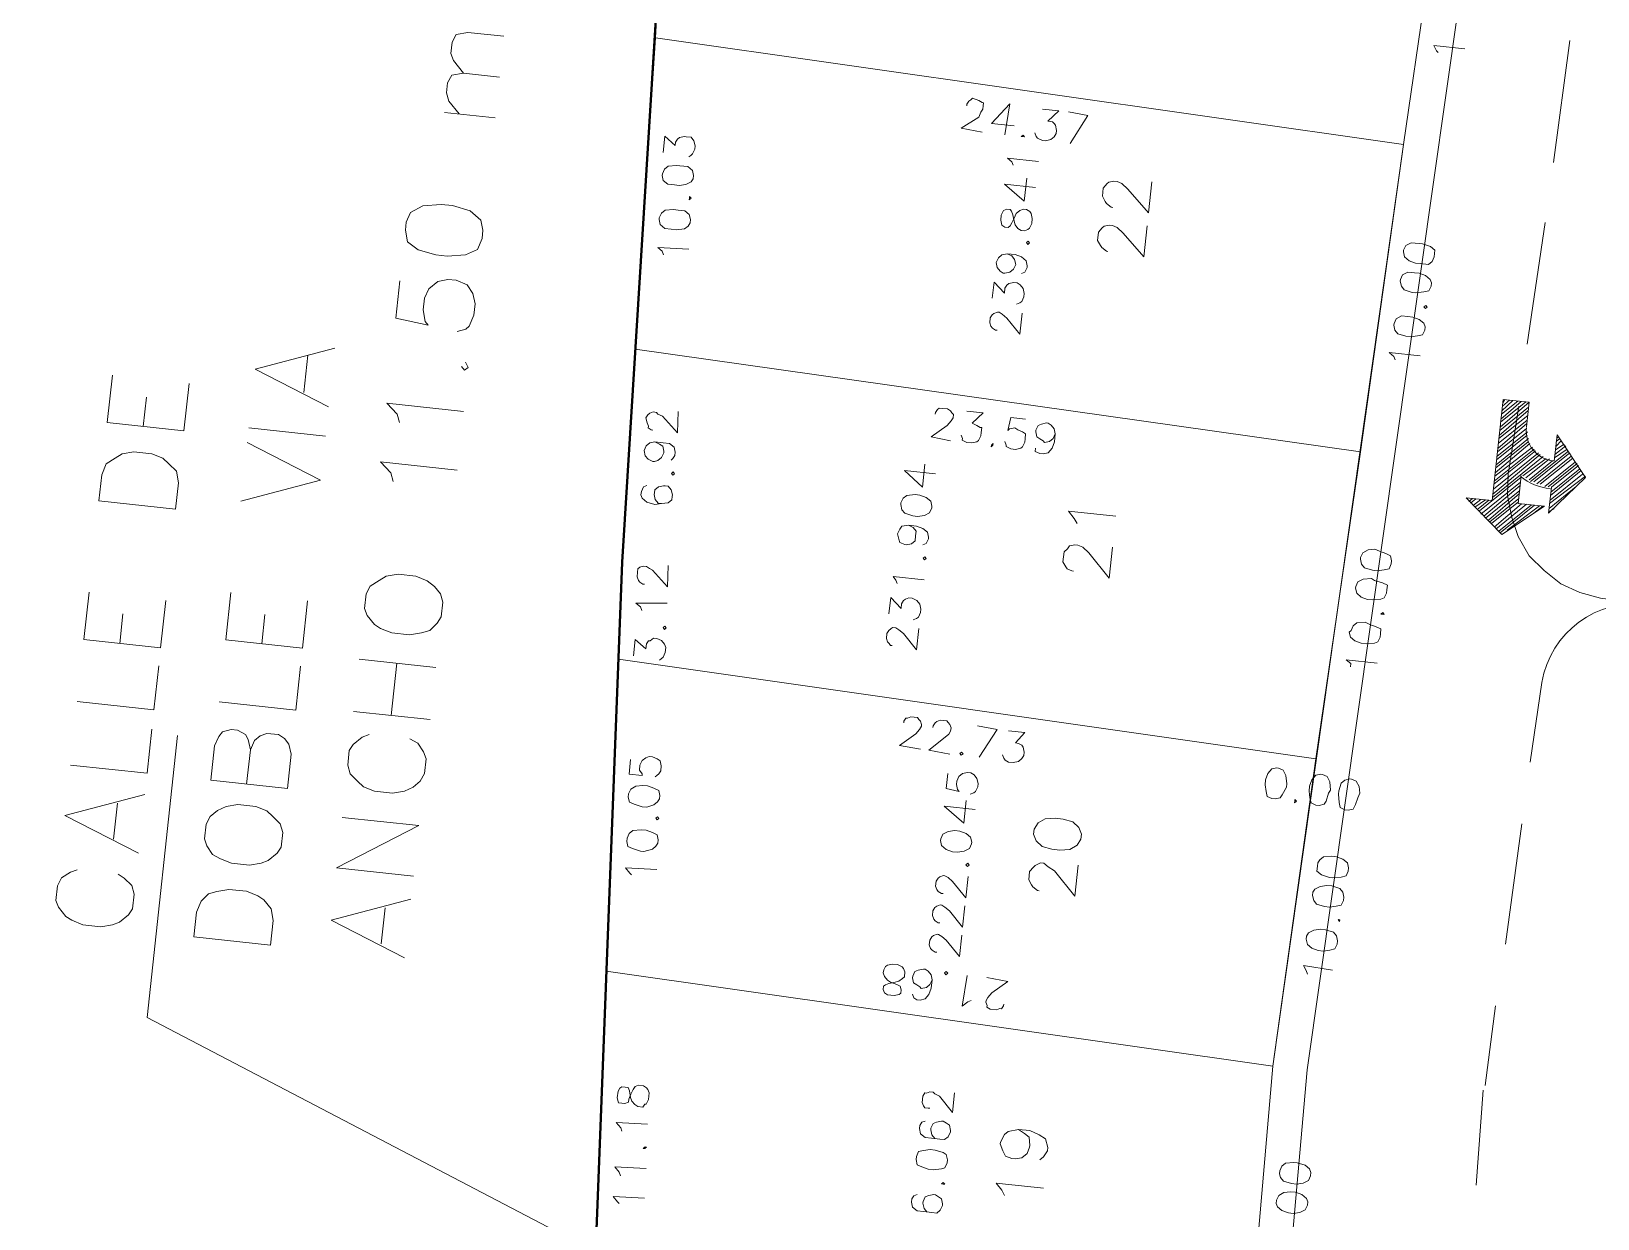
# Model space of a CAD drawing. Header units: metres. Extents: x -977055 to 805873, y -1033982 to 242021.
# Drawn here: x 2352.4 to 2403.1, y 657.6 to 696.1 of the extents above; entities that cross this region are included whole.
import ezdxf

# ---------------------------------------------------------------- set-up
doc = ezdxf.new("R2010")
doc.units = ezdxf.units.M
for name, color, linetype in [('PDF_acera', 7, 'Continuous'), ('PDF_areas por lote', 7, 'Continuous'), ('PDF_COTAS', 7, 'Continuous'), ('PDF_linea de centro', 7, 'Continuous'), ('PDF_LOTES', 7, 'Continuous'), ('PDF_No. lotes', 7, 'Continuous'), ('PDF_Poligono Ceres', 7, 'Continuous'), ('PDF_texto', 7, 'Continuous'), ('PDF_VIAS', 7, 'Continuous')]:
    doc.layers.add(name, color=color, linetype=linetype)

# ---------------------------------------------------------------- blocks, each defined once
blk = doc.blocks.new('CALLE')
at = {"layer": 'PDF_acera', "lineweight": 9}
blk.add_lwpolyline([(-252.9576, -89.201952), (-307.105344, -49.702464), (-306.046944, -17.865792), (-307.317024, -16.51104), (-314.76816, -16.257024), (-401.895648, -17.950464), (-475.348608, -28.280448), (-505.661184, -25.18992), (-527.252544, -16.595712), (-544.694976, -0.169344), (-560.697984, 15.706656), (-555.067296, 23.07312), (-538.30224, 6.435072), (-522.299232, -8.67888), (-503.417376, -16.172352), (-483.942816, -18.162144), (-475.517952, -19.008864), (-402.61536, -8.763552), (-314.725824, -7.070112), (-69.8544, -15.410304), (-68.457312, -14.097888), (-67.94928, 1.100736)], dxfattribs=at)
at = {"layer": 'PDF_areas por lote', "lineweight": 9}
for points in [[(-304.988544, 4.741632), (-304.988544, 4.783968), (-304.946208, 4.826304), (-304.903872, 4.86864), (-304.8192, 4.910976), (-304.692192, 4.910976), (-304.60752, 4.86864), (-304.565184, 4.826304), (-304.522848, 4.783968), (-304.522848, 4.699296), (-304.565184, 4.614624), (-304.649856, 4.487616), (-305.03088, 4.106592), (-304.480512, 4.106592)], [(-304.18416, 4.910976), (-303.7608, 4.910976), (-304.014816, 4.614624), (-303.887808, 4.614624), (-303.803136, 4.572288), (-303.7608, 4.529952), (-303.718464, 4.44528), (-303.718464, 4.360608), (-303.7608, 4.2336), (-303.845472, 4.148928), (-303.97248, 4.106592), (-304.057152, 4.106592), (-304.18416, 4.148928), (-304.226496, 4.191264), (-304.268832, 4.275936)], [(-303.379776, 4.783968), (-303.295104, 4.826304), (-303.210432, 4.910976), (-303.210432, 4.106592)], [(-301.85568, 4.65696), (-301.898016, 4.529952), (-301.982688, 4.44528), (-302.109696, 4.44528), (-302.236704, 4.44528), (-302.321376, 4.529952), (-302.363712, 4.65696), (-302.363712, 4.699296), (-302.321376, 4.826304), (-302.236704, 4.86864), (-302.109696, 4.910976), (-301.982688, 4.86864), (-301.898016, 4.826304), (-301.85568, 4.65696), (-301.85568, 4.44528), (-301.898016, 4.275936), (-301.982688, 4.148928), (-302.109696, 4.106592), (-302.152032, 4.106592), (-302.27904, 4.148928), (-302.321376, 4.2336)], [(-300.458592, 4.106592), (-300.458592, 4.910976), (-300.839616, 4.402944), (-300.246912, 4.402944)], [(-312.736032, 2.75184), (-312.736032, 2.794176), (-312.693696, 2.878848), (-312.65136, 2.921184), (-312.566688, 2.96352), (-312.43968, 2.96352), (-312.355008, 2.921184), (-312.312672, 2.878848), (-312.270336, 2.794176), (-312.270336, 2.75184), (-312.312672, 2.667168), (-312.397344, 2.54016), (-312.778368, 2.159136), (-312.228, 2.159136)], [(-311.973984, 2.75184), (-311.973984, 2.794176), (-311.931648, 2.878848), (-311.889312, 2.921184), (-311.80464, 2.96352), (-311.677632, 2.96352), (-311.59296, 2.921184), (-311.550624, 2.878848), (-311.508288, 2.794176), (-311.508288, 2.75184), (-311.550624, 2.667168), (-311.635296, 2.54016), (-312.01632, 2.159136), (-311.465952, 2.159136)], [(-311.211936, 2.75184), (-311.211936, 2.794176), (-311.1696, 2.878848), (-311.127264, 2.921184), (-311.042592, 2.96352), (-310.915584, 2.96352), (-310.830912, 2.921184), (-310.788576, 2.878848), (-310.74624, 2.794176), (-310.74624, 2.75184), (-310.788576, 2.667168), (-310.873248, 2.54016), (-311.254272, 2.159136), (-310.703904, 2.159136)], [(-308.968128, 2.159136), (-308.968128, 2.96352), (-309.349152, 2.413152), (-308.756448, 2.413152)], [(-308.121408, 2.96352), (-308.502432, 2.96352), (-308.544768, 2.624832), (-308.502432, 2.667168), (-308.375424, 2.709504), (-308.290752, 2.709504), (-308.163744, 2.667168), (-308.079072, 2.582496), (-308.036736, 2.455488), (-308.036736, 2.370816), (-308.079072, 2.286144), (-308.163744, 2.201472), (-308.290752, 2.159136), (-308.375424, 2.159136), (-308.502432, 2.201472), (-308.544768, 2.243808), (-308.587104, 2.32848)], [(-296.606016, 2.921184), (-296.606016, 2.96352), (-296.56368, 3.048192), (-296.521344, 3.090528), (-296.436672, 3.132864), (-296.309664, 3.132864), (-296.224992, 3.090528), (-296.182656, 3.048192), (-296.14032, 2.96352), (-296.14032, 2.921184), (-296.182656, 2.836512), (-296.267328, 2.709504), (-296.648352, 2.32848), (-296.097984, 2.32848)], [(-295.801632, 3.132864), (-295.378272, 3.132864), (-295.632288, 2.836512), (-295.50528, 2.836512), (-295.420608, 2.794176), (-295.378272, 2.75184), (-295.335936, 2.624832), (-295.335936, 2.54016), (-295.378272, 2.455488), (-295.462944, 2.370816), (-295.589952, 2.32848), (-295.674624, 2.32848), (-295.801632, 2.370816), (-295.843968, 2.413152), (-295.886304, 2.497824)], [(-294.616224, 2.878848), (-294.65856, 2.75184), (-294.743232, 2.667168), (-294.87024, 2.624832), (-294.997248, 2.667168), (-295.08192, 2.75184), (-295.124256, 2.878848), (-295.124256, 2.921184), (-295.08192, 3.005856), (-294.997248, 3.090528), (-294.87024, 3.132864), (-294.743232, 3.090528), (-294.65856, 3.005856), (-294.616224, 2.878848), (-294.616224, 2.667168), (-294.65856, 2.497824), (-294.743232, 2.370816), (-294.87024, 2.32848), (-294.912576, 2.32848), (-295.039584, 2.370816), (-295.08192, 2.455488)], [(-292.838112, 2.32848), (-292.838112, 3.132864), (-293.219136, 2.582496), (-292.626432, 2.582496)], [(-292.33008, 2.96352), (-292.245408, 3.005856), (-292.160736, 3.132864), (-292.160736, 2.32848)], [(-319.00176, 2.582496), (-319.044096, 2.667168), (-319.128768, 2.709504), (-319.21344, 2.709504), (-319.340448, 2.667168), (-319.42512, 2.54016), (-319.42512, 2.370816), (-319.42512, 2.159136), (-319.42512, 2.032128), (-319.340448, 1.947456), (-319.21344, 1.90512), (-319.171104, 1.90512), (-319.044096, 1.947456), (-319.00176, 2.032128), (-318.959424, 2.1168), (-318.959424, 2.159136), (-319.00176, 2.286144), (-319.044096, 2.370816), (-319.171104, 2.413152), (-319.21344, 2.413152), (-319.340448, 2.370816), (-319.42512, 2.286144), (-319.42512, 2.159136)], [(-317.09664, 2.582496), (-317.138976, 2.667168), (-317.223648, 2.709504), (-317.30832, 2.709504), (-317.435328, 2.667168), (-317.52, 2.54016), (-317.52, 2.370816), (-317.52, 2.159136), (-317.52, 2.032128), (-317.435328, 1.947456), (-317.30832, 1.90512), (-317.265984, 1.90512), (-317.138976, 1.947456), (-317.09664, 2.032128), (-317.054304, 2.1168), (-317.054304, 2.159136), (-317.09664, 2.286144), (-317.138976, 2.370816), (-317.265984, 2.413152), (-317.30832, 2.413152), (-317.435328, 2.370816), (-317.52, 2.286144), (-317.52, 2.159136)], [(-316.757952, 2.497824), (-316.757952, 2.54016), (-316.757952, 2.624832), (-316.715616, 2.667168), (-316.630944, 2.709504), (-316.4616, 2.709504), (-316.376928, 2.667168), (-316.376928, 2.624832), (-316.334592, 2.54016), (-316.334592, 2.455488), (-316.376928, 2.413152), (-316.419264, 2.286144), (-316.800288, 1.90512), (-316.292256, 1.90512)]]:
    blk.add_lwpolyline(points, dxfattribs=at)
for points in [[(-301.347648, 4.910976), (-301.474656, 4.86864), (-301.559328, 4.783968), (-301.601664, 4.572288), (-301.601664, 4.44528), (-301.559328, 4.275936), (-301.474656, 4.148928), (-301.347648, 4.106592), (-301.305312, 4.106592), (-301.178304, 4.148928), (-301.093632, 4.275936), (-301.051296, 4.44528), (-301.051296, 4.572288), (-301.093632, 4.783968), (-301.178304, 4.86864), (-301.305312, 4.910976)], [(-302.660064, 4.191264), (-302.7024, 4.148928), (-302.660064, 4.106592), (-302.617728, 4.148928)], [(-309.857184, 2.96352), (-309.984192, 2.921184), (-310.068864, 2.794176), (-310.1112, 2.624832), (-310.1112, 2.497824), (-310.068864, 2.32848), (-309.984192, 2.201472), (-309.857184, 2.159136), (-309.814848, 2.159136), (-309.68784, 2.201472), (-309.603168, 2.32848), (-309.560832, 2.497824), (-309.560832, 2.624832), (-309.603168, 2.794176), (-309.68784, 2.921184), (-309.814848, 2.96352)], [(-293.769504, 3.132864), (-293.896512, 3.090528), (-293.938848, 3.005856), (-293.938848, 2.921184), (-293.896512, 2.878848), (-293.81184, 2.836512), (-293.684832, 2.794176), (-293.557824, 2.75184), (-293.473152, 2.667168), (-293.430816, 2.582496), (-293.430816, 2.497824), (-293.473152, 2.413152), (-293.515488, 2.370816), (-293.642496, 2.32848), (-293.769504, 2.32848), (-293.896512, 2.370816), (-293.938848, 2.413152), (-293.981184, 2.497824), (-293.981184, 2.582496), (-293.938848, 2.667168), (-293.854176, 2.75184), (-293.727168, 2.794176), (-293.60016, 2.836512), (-293.515488, 2.878848), (-293.473152, 2.921184), (-293.473152, 3.005856), (-293.515488, 3.090528), (-293.642496, 3.132864)], [(-318.112704, 2.709504), (-318.239712, 2.667168), (-318.282048, 2.54016), (-318.324384, 2.370816), (-318.324384, 2.243808), (-318.282048, 2.032128), (-318.239712, 1.947456), (-318.112704, 1.90512), (-318.028032, 1.90512), (-317.901024, 1.947456), (-317.858688, 2.032128), (-317.816352, 2.243808), (-317.816352, 2.370816), (-317.858688, 2.54016), (-317.901024, 2.667168), (-318.028032, 2.709504)], [(-310.407552, 2.243808), (-310.449888, 2.201472), (-310.407552, 2.159136), (-310.365216, 2.201472)], [(-294.277536, 2.413152), (-294.319872, 2.370816), (-294.277536, 2.32848), (-294.2352, 2.370816)], [(-318.663072, 1.989792), (-318.663072, 1.947456), (-318.663072, 1.90512), (-318.620736, 1.947456)]]:
    blk.add_lwpolyline(points, close=True, dxfattribs=at)
at = {"layer": 'PDF_COTAS', "lineweight": 9}
for points in [[(-295.589952, 11.684736), (-295.50528, 11.727072), (-295.420608, 11.85408), (-295.378272, 11.049696)], [(-292.96512, 11.981088), (-292.54176, 11.981088), (-292.75344, 11.684736), (-292.668768, 11.684736), (-292.584096, 11.6424), (-292.54176, 11.600064), (-292.499424, 11.473056), (-292.499424, 11.43072), (-292.499424, 11.303712), (-292.584096, 11.21904), (-292.711104, 11.176704), (-292.795776, 11.176704), (-292.922784, 11.21904), (-292.96512, 11.261376), (-293.007456, 11.303712)], [(-305.962272, 11.346048), (-305.538912, 11.346048), (-305.750592, 11.049696), (-305.623584, 11.049696), (-305.538912, 11.00736), (-305.538912, 10.965024), (-305.45424, 10.880352), (-305.45424, 10.79568), (-305.496576, 10.668672), (-305.581248, 10.584), (-305.66592, 10.541664), (-305.792928, 10.541664), (-305.919936, 10.584), (-305.962272, 10.626336), (-306.004608, 10.668672)], [(-304.776864, 11.261376), (-304.692192, 11.303712), (-304.60752, 11.43072), (-304.522848, 10.626336)], [(-304.099488, 11.261376), (-304.099488, 11.303712), (-304.057152, 11.388384), (-304.014816, 11.43072), (-303.930144, 11.473056), (-303.803136, 11.473056), (-303.718464, 11.473056), (-303.676128, 11.43072), (-303.633792, 11.346048), (-303.633792, 11.261376), (-303.676128, 11.176704), (-303.718464, 11.092032), (-304.099488, 10.668672), (-303.54912, 10.711008)], [(-301.559328, 11.473056), (-301.601664, 11.557728), (-301.728672, 11.600064), (-301.813344, 11.600064), (-301.898016, 11.557728), (-301.982688, 11.43072), (-302.025024, 11.21904), (-301.982688, 11.049696), (-301.940352, 10.880352), (-301.85568, 10.79568), (-301.771008, 10.79568), (-301.728672, 10.79568), (-301.601664, 10.838016), (-301.516992, 10.922688), (-301.516992, 11.00736), (-301.516992, 11.049696), (-301.559328, 11.176704), (-301.644, 11.261376), (-301.728672, 11.261376), (-301.771008, 11.261376), (-301.898016, 11.21904), (-301.982688, 11.134368), (-301.982688, 11.049696)], [(-300.416256, 11.388384), (-300.458592, 11.261376), (-300.500928, 11.176704), (-300.627936, 11.134368), (-300.670272, 11.134368), (-300.79728, 11.176704), (-300.881952, 11.261376), (-300.924288, 11.346048), (-300.924288, 11.388384), (-300.881952, 11.515392), (-300.79728, 11.600064), (-300.670272, 11.6424), (-300.543264, 11.600064), (-300.458592, 11.515392), (-300.416256, 11.388384), (-300.416256, 11.176704), (-300.416256, 11.00736), (-300.500928, 10.880352), (-300.627936, 10.838016), (-300.712608, 10.838016), (-300.79728, 10.880352), (-300.839616, 10.922688)], [(-300.119904, 11.473056), (-300.119904, 11.515392), (-300.077568, 11.600064), (-300.035232, 11.600064), (-299.95056, 11.6424), (-299.823552, 11.684736), (-299.73888, 11.6424), (-299.696544, 11.600064), (-299.654208, 11.515392), (-299.654208, 11.43072), (-299.696544, 11.388384), (-299.73888, 11.261376), (-300.119904, 10.838016), (-299.569536, 10.880352)], [(-311.59296, 10.79568), (-311.550624, 10.838016), (-311.423616, 10.965024), (-311.38128, 10.16064)], [(-308.62944, 11.134368), (-309.010464, 11.134368), (-309.010464, 10.79568), (-308.968128, 10.79568), (-308.883456, 10.880352), (-308.756448, 10.880352), (-308.62944, 10.838016), (-308.544768, 10.753344), (-308.502432, 10.668672), (-308.502432, 10.584), (-308.544768, 10.456992), (-308.587104, 10.37232), (-308.714112, 10.329984), (-308.84112, 10.329984), (-308.925792, 10.37232), (-308.968128, 10.414656), (-309.010464, 10.456992)], [(-320.06016, 10.202976), (-320.017824, 10.245312), (-319.890816, 10.37232), (-319.84848, 9.567936)], [(-319.340448, 10.245312), (-319.255776, 10.287648), (-319.128768, 10.414656), (-319.086432, 9.610272)], [(-318.197376, 10.329984), (-318.112704, 10.37232), (-317.985696, 10.499328), (-317.94336, 9.694944)], [(-312.270336, -6.816096), (-312.185664, -6.77376), (-312.058656, -6.689088), (-312.100992, -7.451136)], [(-304.268832, -7.070112), (-304.18416, -7.070112), (-304.099488, -6.943104), (-304.099488, -7.747488)], [(-296.267328, -7.366464), (-296.182656, -7.324128), (-296.097984, -7.19712), (-296.097984, -8.001504)], [(-288.265824, -7.62048), (-288.223488, -7.578144), (-288.09648, -7.493472), (-288.09648, -8.297856)]]:
    blk.add_lwpolyline(points, dxfattribs=at)
for points in [[(-294.700896, 11.896416), (-294.827904, 11.85408), (-294.912576, 11.727072), (-294.912576, 11.557728), (-294.912576, 11.43072), (-294.87024, 11.21904), (-294.785568, 11.134368), (-294.700896, 11.092032), (-294.616224, 11.092032), (-294.489216, 11.134368), (-294.404544, 11.261376), (-294.404544, 11.43072), (-294.404544, 11.557728), (-294.44688, 11.769408), (-294.531552, 11.85408), (-294.65856, 11.896416)], [(-293.557824, 11.938752), (-293.684832, 11.896416), (-293.769504, 11.769408), (-293.769504, 11.600064), (-293.769504, 11.473056), (-293.727168, 11.303712), (-293.642496, 11.176704), (-293.557824, 11.134368), (-293.473152, 11.134368), (-293.346144, 11.176704), (-293.261472, 11.303712), (-293.261472, 11.515392), (-293.261472, 11.600064), (-293.303808, 11.811744), (-293.38848, 11.896416), (-293.515488, 11.938752)], [(-310.74624, 11.00736), (-310.873248, 10.965024), (-310.915584, 10.838016), (-310.95792, 10.626336), (-310.95792, 10.541664), (-310.873248, 10.329984), (-310.788576, 10.245312), (-310.703904, 10.202976), (-310.619232, 10.202976), (-310.492224, 10.245312), (-310.449888, 10.37232), (-310.407552, 10.541664), (-310.407552, 10.668672), (-310.449888, 10.880352), (-310.53456, 10.965024), (-310.661568, 11.00736)], [(-309.603168, 11.092032), (-309.730176, 11.049696), (-309.772512, 10.922688), (-309.814848, 10.711008), (-309.814848, 10.584), (-309.730176, 10.414656), (-309.645504, 10.329984), (-309.560832, 10.287648), (-309.47616, 10.287648), (-309.349152, 10.329984), (-309.306816, 10.456992), (-309.26448, 10.626336), (-309.26448, 10.753344), (-309.306816, 10.922688), (-309.391488, 11.049696), (-309.518496, 11.092032)], [(-294.065856, 11.176704), (-294.108192, 11.176704), (-294.065856, 11.134368), (-294.02352, 11.176704)], [(-317.350656, 10.541664), (-317.477664, 10.499328), (-317.477664, 10.414656), (-317.477664, 10.329984), (-317.435328, 10.245312), (-317.350656, 10.245312), (-317.223648, 10.202976), (-317.09664, 10.16064), (-317.011968, 10.118304), (-316.969632, 10.033632), (-316.969632, 9.906624), (-317.011968, 9.821952), (-317.054304, 9.779616), (-317.138976, 9.73728), (-317.30832, 9.73728), (-317.435328, 9.779616), (-317.435328, 9.821952), (-317.52, 9.864288), (-317.52, 9.991296), (-317.477664, 10.075968), (-317.392992, 10.16064), (-317.30832, 10.202976), (-317.138976, 10.245312), (-317.054304, 10.287648), (-317.054304, 10.37232), (-317.054304, 10.456992), (-317.09664, 10.499328), (-317.181312, 10.541664)], [(-305.157888, 10.668672), (-305.200224, 10.626336), (-305.157888, 10.584), (-305.115552, 10.626336)], [(-301.178304, 10.880352), (-301.22064, 10.838016), (-301.178304, 10.79568), (-301.135968, 10.838016)], [(-310.068864, 10.329984), (-310.1112, 10.287648), (-310.068864, 10.245312), (-310.026528, 10.287648)], [(-318.5784, 9.73728), (-318.5784, 9.694944), (-318.536064, 9.652608), (-318.536064, 9.694944)], [(-313.963776, 3.725568), (-313.92144, 3.59856), (-313.879104, 3.556224), (-313.794432, 3.556224), (-313.70976, 3.59856), (-313.667424, 3.683232), (-313.625088, 3.852576), (-313.582752, 3.937248), (-313.49808, 4.02192), (-313.413408, 4.064256), (-313.328736, 4.064256), (-313.244064, 4.02192), (-313.201728, 3.979584), (-313.159392, 3.852576), (-313.159392, 3.725568), (-313.201728, 3.59856), (-313.244064, 3.556224), (-313.328736, 3.513888), (-313.455744, 3.513888), (-313.49808, 3.556224), (-313.582752, 3.640896), (-313.625088, 3.767904), (-313.667424, 3.894912), (-313.70976, 3.979584), (-313.752096, 4.02192), (-313.836768, 4.02192), (-313.92144, 3.979584), (-313.963776, 3.894912)], [(-313.963776, 3.725568), (-313.92144, 3.59856), (-313.879104, 3.556224), (-313.794432, 3.556224), (-313.70976, 3.59856), (-313.667424, 3.683232), (-313.625088, 3.852576), (-313.582752, 3.937248), (-313.49808, 4.02192), (-313.413408, 4.064256), (-313.328736, 4.064256), (-313.244064, 4.02192), (-313.201728, 3.979584), (-313.159392, 3.852576), (-313.159392, 3.725568), (-313.201728, 3.59856), (-313.244064, 3.556224), (-313.328736, 3.513888), (-313.455744, 3.513888), (-313.49808, 3.556224), (-313.582752, 3.640896), (-313.625088, 3.767904), (-313.667424, 3.894912), (-313.70976, 3.979584), (-313.752096, 4.02192), (-313.836768, 4.02192), (-313.92144, 3.979584), (-313.963776, 3.894912)], [(-307.57104, 3.725568), (-307.528704, 4.275936), (-307.190016, 3.894912), (-307.063008, 3.81024), (-306.978336, 3.767904), (-306.936, 3.767904), (-306.851328, 3.81024), (-306.808992, 3.852576), (-306.766656, 3.894912), (-306.766656, 4.064256), (-306.808992, 4.148928), (-306.808992, 4.191264), (-306.893664, 4.2336), (-306.936, 4.2336), (-306.893664, 4.2336), (-306.808992, 4.191264), (-306.808992, 4.148928), (-306.766656, 4.064256), (-306.766656, 3.894912), (-306.808992, 3.852576), (-306.851328, 3.81024), (-306.936, 3.767904), (-306.978336, 3.767904), (-307.063008, 3.81024), (-307.190016, 3.894912), (-307.528704, 4.275936)], [(-299.569536, 3.81024), (-299.5272, 4.318272), (-299.188512, 3.937248), (-299.061504, 3.852576), (-298.976832, 3.81024), (-298.89216, 3.81024), (-298.849824, 3.852576), (-298.807488, 3.894912), (-298.765152, 3.979584), (-298.765152, 4.106592), (-298.765152, 4.191264), (-298.807488, 4.2336), (-298.89216, 4.275936), (-298.934496, 4.275936), (-298.89216, 4.275936), (-298.807488, 4.2336), (-298.765152, 4.191264), (-298.765152, 4.106592), (-298.765152, 3.979584), (-298.807488, 3.894912), (-298.849824, 3.852576), (-298.89216, 3.81024), (-298.976832, 3.81024), (-299.061504, 3.852576), (-299.188512, 3.937248), (-299.5272, 4.318272)], [(-291.568032, 3.852576), (-291.525696, 4.402944), (-291.187008, 3.979584), (-291.06, 3.937248), (-290.975328, 3.894912), (-290.890656, 3.894912), (-290.805984, 3.894912), (-290.805984, 3.937248), (-290.763648, 4.02192), (-290.721312, 4.191264), (-290.763648, 4.2336), (-290.805984, 4.275936), (-290.890656, 4.318272), (-290.932992, 4.318272), (-290.890656, 4.318272), (-290.805984, 4.275936), (-290.763648, 4.2336), (-290.721312, 4.191264), (-290.763648, 4.02192), (-290.805984, 3.937248), (-290.805984, 3.894912), (-290.890656, 3.894912), (-290.975328, 3.894912), (-291.06, 3.937248), (-291.187008, 3.979584), (-291.525696, 4.402944)], [(-291.314016, 3.048192), (-291.314016, 3.640896), (-290.763648, 3.217536), (-291.568032, 3.259872), (-290.763648, 3.217536), (-291.314016, 3.640896)], [(-313.455744, 2.794176), (-313.582752, 2.836512), (-313.667424, 2.921184), (-313.70976, 3.048192), (-313.667424, 3.090528), (-313.625088, 3.1752), (-313.582752, 3.259872), (-313.455744, 3.302208), (-313.413408, 3.302208), (-313.2864, 3.259872), (-313.244064, 3.1752), (-313.201728, 3.048192), (-313.201728, 3.005856), (-313.244064, 2.921184), (-313.328736, 2.836512), (-313.455744, 2.794176), (-313.667424, 2.794176), (-313.836768, 2.836512), (-313.963776, 2.921184), (-314.006112, 3.048192), (-314.006112, 3.132864), (-313.963776, 3.217536), (-313.879104, 3.259872), (-313.963776, 3.217536), (-314.006112, 3.132864), (-314.006112, 3.048192), (-313.963776, 2.921184), (-313.836768, 2.836512), (-313.667424, 2.794176), (-313.455744, 2.794176), (-313.328736, 2.836512), (-313.244064, 2.921184), (-313.201728, 3.005856), (-313.201728, 3.048192), (-313.244064, 3.1752), (-313.2864, 3.259872), (-313.413408, 3.302208), (-313.455744, 3.302208), (-313.582752, 3.259872), (-313.625088, 3.1752), (-313.667424, 3.090528), (-313.70976, 3.048192), (-313.667424, 2.921184), (-313.582752, 2.836512)], [(-307.613376, 2.96352), (-307.57104, 3.513888), (-307.190016, 3.132864), (-307.105344, 3.048192), (-307.020672, 3.005856), (-306.936, 3.005856), (-306.851328, 3.048192), (-306.808992, 3.090528), (-306.766656, 3.132864), (-306.766656, 3.302208), (-306.808992, 3.38688), (-306.851328, 3.429216), (-306.936, 3.471552), (-306.978336, 3.471552), (-306.936, 3.471552), (-306.851328, 3.429216), (-306.808992, 3.38688), (-306.766656, 3.302208), (-306.766656, 3.132864), (-306.808992, 3.090528), (-306.851328, 3.048192), (-306.936, 3.005856), (-307.020672, 3.005856), (-307.105344, 3.048192), (-307.190016, 3.132864), (-307.57104, 3.513888)], [(-299.400192, 3.556224), (-299.484864, 3.513888), (-299.5272, 3.513888), (-299.569536, 3.38688), (-299.569536, 3.259872), (-299.5272, 3.132864), (-299.484864, 3.090528), (-299.357856, 3.048192), (-299.273184, 3.048192), (-299.146176, 3.048192), (-299.146176, 3.090528), (-299.10384, 3.1752), (-299.061504, 3.302208), (-298.765152, 3.048192), (-298.765152, 3.471552), (-298.765152, 3.048192), (-299.061504, 3.302208), (-299.10384, 3.1752), (-299.146176, 3.090528), (-299.146176, 3.048192), (-299.273184, 3.048192), (-299.357856, 3.048192), (-299.484864, 3.090528), (-299.5272, 3.132864), (-299.569536, 3.259872), (-299.569536, 3.38688), (-299.5272, 3.513888), (-299.484864, 3.513888)], [(-291.525696, 2.794176), (-291.568032, 2.836512), (-291.568032, 2.794176), (-291.568032, 2.75184)], [(-291.525696, 2.794176), (-291.568032, 2.836512), (-291.568032, 2.794176), (-291.568032, 2.75184)], [(-313.2864, 2.455488), (-313.244064, 2.413152), (-313.201728, 2.455488), (-313.244064, 2.497824)], [(-313.2864, 2.455488), (-313.244064, 2.413152), (-313.201728, 2.455488), (-313.244064, 2.497824)], [(-307.528704, 2.667168), (-307.57104, 2.709504), (-307.613376, 2.667168), (-307.57104, 2.624832)], [(-307.528704, 2.667168), (-307.57104, 2.709504), (-307.613376, 2.667168), (-307.57104, 2.624832)], [(-299.5272, 2.709504), (-299.569536, 2.75184), (-299.611872, 2.75184), (-299.569536, 2.709504)], [(-299.5272, 2.709504), (-299.569536, 2.75184), (-299.611872, 2.75184), (-299.569536, 2.709504)], [(-291.441024, 2.497824), (-291.525696, 2.455488), (-291.568032, 2.413152), (-291.610368, 2.286144), (-291.610368, 2.201472), (-291.568032, 2.074464), (-291.48336, 1.989792), (-291.398688, 1.947456), (-291.314016, 1.947456), (-291.187008, 1.989792), (-291.144672, 2.032128), (-291.102336, 2.074464), (-291.102336, 2.201472), (-290.805984, 1.947456), (-290.805984, 2.370816), (-290.805984, 1.947456), (-291.102336, 2.201472), (-291.102336, 2.074464), (-291.144672, 2.032128), (-291.187008, 1.989792), (-291.314016, 1.947456), (-291.398688, 1.947456), (-291.48336, 1.989792), (-291.568032, 2.074464), (-291.610368, 2.201472), (-291.610368, 2.286144), (-291.568032, 2.413152), (-291.525696, 2.455488)], [(-306.808992, 2.32848), (-306.851328, 1.820448), (-307.613376, 2.201472), (-306.851328, 1.820448)], [(-299.442528, 2.413152), (-299.5272, 2.370816), (-299.569536, 2.370816), (-299.611872, 2.243808), (-299.611872, 2.1168), (-299.569536, 1.989792), (-299.5272, 1.947456), (-299.400192, 1.90512), (-299.31552, 1.90512), (-299.188512, 1.90512), (-299.146176, 1.989792), (-299.10384, 2.1168), (-299.061504, 2.201472), (-299.10384, 2.32848), (-299.146176, 2.370816), (-298.807488, 2.32848), (-298.807488, 1.947456), (-298.807488, 2.32848), (-299.146176, 2.370816), (-299.10384, 2.32848), (-299.061504, 2.201472), (-299.10384, 2.1168), (-299.146176, 1.989792), (-299.188512, 1.90512), (-299.31552, 1.90512), (-299.400192, 1.90512), (-299.5272, 1.947456), (-299.569536, 1.989792), (-299.611872, 2.1168), (-299.611872, 2.243808), (-299.569536, 2.370816), (-299.5272, 2.370816)], [(-313.244064, 1.90512), (-314.048448, 1.947456), (-313.92144, 1.820448), (-313.879104, 1.735776), (-313.92144, 1.820448), (-314.048448, 1.947456)], [(-299.5272, 1.608768), (-299.611872, 1.608768), (-299.654208, 1.48176), (-299.654208, 1.397088), (-299.611872, 1.27008), (-299.484864, 1.185408), (-299.31552, 1.143072), (-299.10384, 1.143072), (-298.976832, 1.185408), (-298.89216, 1.27008), (-298.849824, 1.354752), (-298.849824, 1.397088), (-298.89216, 1.524096), (-298.934496, 1.608768), (-299.061504, 1.651104), (-299.10384, 1.651104), (-299.230848, 1.608768), (-299.273184, 1.524096), (-299.31552, 1.439424), (-299.357856, 1.397088), (-299.31552, 1.27008), (-299.230848, 1.185408), (-299.10384, 1.143072), (-299.230848, 1.185408), (-299.31552, 1.27008), (-299.357856, 1.397088), (-299.31552, 1.439424), (-299.273184, 1.524096), (-299.230848, 1.608768), (-299.10384, 1.651104), (-299.061504, 1.651104), (-298.934496, 1.608768), (-298.89216, 1.524096), (-298.849824, 1.397088), (-298.849824, 1.354752), (-298.89216, 1.27008), (-298.976832, 1.185408), (-299.10384, 1.143072), (-299.31552, 1.143072), (-299.484864, 1.185408), (-299.611872, 1.27008), (-299.654208, 1.397088), (-299.654208, 1.48176), (-299.611872, 1.608768)], [(-290.805984, 1.69344), (-290.84832, 1.185408), (-291.610368, 1.566432), (-290.84832, 1.185408)], [(-313.244064, 1.397088), (-313.2864, 0.84672), (-313.625088, 1.227744), (-313.752096, 1.312416), (-313.836768, 1.354752), (-313.879104, 1.354752), (-313.963776, 1.312416), (-314.006112, 1.312416), (-314.048448, 1.227744), (-314.048448, 1.0584), (-314.006112, 0.973728), (-314.006112, 0.931392), (-313.92144, 0.889056), (-313.879104, 0.889056), (-313.92144, 0.889056), (-314.006112, 0.931392), (-314.006112, 0.973728), (-314.048448, 1.0584), (-314.048448, 1.227744), (-314.006112, 1.312416), (-313.963776, 1.312416), (-313.879104, 1.354752), (-313.836768, 1.354752), (-313.752096, 1.312416), (-313.625088, 1.227744), (-313.2864, 0.84672)], [(-307.486368, 1.608768), (-307.57104, 1.566432), (-307.613376, 1.524096), (-307.655712, 1.439424), (-307.655712, 1.312416), (-307.613376, 1.185408), (-307.528704, 1.100736), (-307.444032, 1.0584), (-307.35936, 1.0584), (-307.232352, 1.100736), (-307.190016, 1.143072), (-307.14768, 1.227744), (-307.14768, 1.312416), (-306.851328, 1.100736), (-306.851328, 1.524096), (-306.851328, 1.100736), (-307.14768, 1.312416), (-307.14768, 1.227744), (-307.190016, 1.143072), (-307.232352, 1.100736), (-307.35936, 1.0584), (-307.444032, 1.0584), (-307.528704, 1.100736), (-307.613376, 1.185408), (-307.655712, 1.312416), (-307.655712, 1.439424), (-307.613376, 1.524096), (-307.57104, 1.566432)], [(-307.063008, -5.461344), (-307.105344, -5.334336), (-307.232352, -5.249664), (-307.401696, -5.207328), (-307.528704, -5.207328), (-307.698048, -5.249664), (-307.825056, -5.292), (-307.867392, -5.419008), (-307.867392, -5.50368), (-307.825056, -5.630688), (-307.740384, -5.673024), (-307.528704, -5.757696), (-307.444032, -5.757696), (-307.232352, -5.71536), (-307.105344, -5.630688), (-307.063008, -5.50368)], [(-307.825056, -6.011712), (-307.867392, -6.011712), (-307.909728, -6.011712), (-307.867392, -6.054048)], [(-307.105344, -6.604416), (-307.14768, -6.477408), (-307.274688, -6.392736), (-307.444032, -6.3504), (-307.57104, -6.3504), (-307.740384, -6.392736), (-307.867392, -6.435072), (-307.909728, -6.56208), (-307.909728, -6.646752), (-307.867392, -6.77376), (-307.78272, -6.816096), (-307.57104, -6.858432), (-307.486368, -6.900768), (-307.274688, -6.858432), (-307.14768, -6.77376), (-307.105344, -6.646752)], [(-318.239712, -6.646752), (-318.324384, -6.689088), (-318.409056, -6.816096), (-318.451392, -6.98544), (-318.451392, -7.112448), (-318.409056, -7.281792), (-318.324384, -7.4088), (-318.197376, -7.451136), (-318.112704, -7.451136), (-318.028032, -7.4088), (-317.94336, -7.281792), (-317.901024, -7.112448), (-317.901024, -6.98544), (-317.94336, -6.816096), (-318.028032, -6.689088), (-318.15504, -6.646752)], [(-317.477664, -6.646752), (-317.562336, -6.689088), (-317.647008, -6.77376), (-317.689344, -6.98544), (-317.689344, -7.112448), (-317.647008, -7.281792), (-317.562336, -7.4088), (-317.435328, -7.451136), (-317.350656, -7.451136), (-317.265984, -7.4088), (-317.181312, -7.281792), (-317.138976, -7.070112), (-317.138976, -6.98544), (-317.181312, -6.77376), (-317.265984, -6.689088), (-317.392992, -6.646752)], [(-311.38128, -6.689088), (-311.508288, -6.731424), (-311.59296, -6.858432), (-311.635296, -7.027776), (-311.635296, -7.154784), (-311.59296, -7.324128), (-311.550624, -7.451136), (-311.423616, -7.493472), (-311.338944, -7.493472), (-311.211936, -7.451136), (-311.127264, -7.366464), (-311.084928, -7.154784), (-311.084928, -7.027776), (-311.127264, -6.858432), (-311.211936, -6.731424), (-311.296608, -6.689088)], [(-310.238208, -6.731424), (-310.365216, -6.77376), (-310.449888, -6.858432), (-310.492224, -7.070112), (-310.492224, -7.19712), (-310.449888, -7.366464), (-310.407552, -7.493472), (-310.280544, -7.535808), (-310.195872, -7.535808), (-310.068864, -7.493472), (-309.984192, -7.4088), (-309.941856, -7.19712), (-309.941856, -7.070112), (-309.984192, -6.900768), (-310.068864, -6.77376), (-310.153536, -6.731424)], [(-309.47616, -6.77376), (-309.603168, -6.77376), (-309.68784, -6.900768), (-309.730176, -7.112448), (-309.730176, -7.19712), (-309.68784, -7.4088), (-309.645504, -7.535808), (-309.518496, -7.578144), (-309.433824, -7.578144), (-309.306816, -7.535808), (-309.222144, -7.4088), (-309.179808, -7.239456), (-309.179808, -7.112448), (-309.222144, -6.900768), (-309.306816, -6.816096), (-309.391488, -6.77376)], [(-307.14768, -7.366464), (-307.190016, -7.239456), (-307.274688, -7.154784), (-307.486368, -7.112448), (-307.57104, -7.112448), (-307.78272, -7.154784), (-307.909728, -7.19712), (-307.952064, -7.324128), (-307.952064, -7.4088), (-307.909728, -7.535808), (-307.78272, -7.578144), (-307.613376, -7.62048), (-307.486368, -7.662816), (-307.317024, -7.62048), (-307.190016, -7.535808), (-307.14768, -7.4088)], [(-303.379776, -6.943104), (-303.506784, -6.98544), (-303.591456, -7.112448), (-303.633792, -7.281792), (-303.633792, -7.4088), (-303.591456, -7.62048), (-303.54912, -7.705152), (-303.422112, -7.747488), (-303.33744, -7.747488), (-303.210432, -7.747488), (-303.168096, -7.62048), (-303.12576, -7.451136), (-303.083424, -7.324128), (-303.12576, -7.112448), (-303.210432, -7.027776), (-303.33744, -6.98544)], [(-302.236704, -6.98544), (-302.363712, -7.027776), (-302.448384, -7.154784), (-302.49072, -7.324128), (-302.49072, -7.451136), (-302.448384, -7.662816), (-302.406048, -7.747488), (-302.27904, -7.789824), (-302.194368, -7.789824), (-302.06736, -7.789824), (-302.025024, -7.662816), (-301.982688, -7.451136), (-301.940352, -7.366464), (-301.982688, -7.154784), (-302.06736, -7.027776), (-302.194368, -6.98544)], [(-301.474656, -7.027776), (-301.601664, -7.070112), (-301.686336, -7.154784), (-301.728672, -7.366464), (-301.728672, -7.493472), (-301.686336, -7.662816), (-301.644, -7.789824), (-301.516992, -7.83216), (-301.43232, -7.83216), (-301.305312, -7.789824), (-301.262976, -7.662816), (-301.22064, -7.493472), (-301.178304, -7.366464), (-301.22064, -7.19712), (-301.305312, -7.070112), (-301.43232, -7.027776)], [(-295.378272, -7.239456), (-295.50528, -7.281792), (-295.589952, -7.366464), (-295.632288, -7.578144), (-295.632288, -7.705152), (-295.589952, -7.874496), (-295.547616, -8.001504), (-295.420608, -8.04384), (-295.335936, -8.04384), (-295.251264, -8.001504), (-295.166592, -7.874496), (-295.124256, -7.705152), (-295.124256, -7.578144), (-295.124256, -7.4088), (-295.208928, -7.281792), (-295.335936, -7.239456)], [(-310.788576, -7.451136), (-310.830912, -7.493472), (-310.788576, -7.493472)], [(-294.2352, -7.281792), (-294.362208, -7.324128), (-294.44688, -7.4088), (-294.489216, -7.62048), (-294.489216, -7.705152), (-294.44688, -7.916832), (-294.404544, -8.04384), (-294.277536, -8.086176), (-294.192864, -8.086176), (-294.108192, -8.04384), (-294.02352, -7.916832), (-293.981184, -7.747488), (-293.981184, -7.62048), (-293.981184, -7.451136), (-294.065856, -7.324128), (-294.192864, -7.281792)], [(-293.473152, -7.281792), (-293.60016, -7.324128), (-293.684832, -7.451136), (-293.727168, -7.62048), (-293.727168, -7.747488), (-293.727168, -7.959168), (-293.642496, -8.04384), (-293.515488, -8.086176), (-293.430816, -8.086176), (-293.346144, -8.086176), (-293.261472, -7.959168), (-293.219136, -7.747488), (-293.219136, -7.662816), (-293.219136, -7.451136), (-293.303808, -7.324128), (-293.430816, -7.281792)], [(-302.829408, -7.705152), (-302.829408, -7.747488), (-302.829408, -7.789824), (-302.787072, -7.747488)], [(-294.827904, -7.959168), (-294.87024, -8.001504), (-294.827904, -8.04384), (-294.785568, -8.001504)]]:
    blk.add_lwpolyline(points, close=True, dxfattribs=at)
at = {"layer": 'PDF_linea de centro', "lineweight": 9}
for points in [[(-297.114048, -10.668672), (-298.89216, -10.584), (-299.442528, -10.626336), (-299.992896, -10.79568), (-300.458592, -11.00736), (-300.924288, -11.346048), (-301.262976, -11.769408), (-301.559328, -12.235104), (-301.728672, -12.743136), (-301.813344, -13.293504), (-301.85568, -14.902272)], [(-292.33008, -10.838016), (-295.50528, -10.711008)], [(-287.588448, -10.965024), (-290.763648, -10.880352)], [(-314.76816, -11.6424), (-317.223648, -11.727072)], [(-314.641152, -11.684736), (-312.566688, -11.727072)], [(-310.95792, -11.811744), (-307.825056, -11.896416)]]:
    blk.add_lwpolyline(points, dxfattribs=at)
blk.add_lwpolyline([(-306.216288, -11.938752), (-304.141824, -12.023424, -0.407938578), (-301.85568, -14.521248)], format="xyb", dxfattribs=at)
at = {"layer": 'PDF_LOTES', "lineweight": 20}
for points in [[(-312.990048, 25.020576), (-313.07472, 25.18992), (-313.244064, 25.4016), (-313.455744, 25.486272), (-313.836768, 25.486272), (-314.006112, 25.4016), (-314.217792, 25.18992), (-314.302464, 25.020576), (-314.387136, 24.724224), (-314.387136, 24.258528), (-314.302464, 23.962176), (-314.217792, 23.792832), (-314.006112, 23.581152), (-313.836768, 23.49648), (-313.455744, 23.49648), (-313.244064, 23.581152), (-313.07472, 23.792832), (-312.990048, 23.962176)], [(-312.397344, 23.49648), (-311.635296, 25.486272), (-310.873248, 23.49648)], [(-310.32288, 25.486272), (-310.32288, 23.49648), (-309.179808, 23.49648)], [(-308.671776, 25.486272), (-308.671776, 23.49648), (-307.528704, 23.49648)], [(-305.835264, 23.49648), (-307.063008, 23.49648), (-307.063008, 25.486272), (-305.835264, 25.486272)], [(-300.204576, 23.49648), (-301.43232, 23.49648), (-301.43232, 25.486272), (-300.204576, 25.486272)], [(-307.063008, 24.55488), (-306.30096, 24.55488)], [(-301.43232, 24.55488), (-300.670272, 24.55488)], [(-312.100992, 24.173856), (-311.1696, 24.173856)], [(-309.433824, 20.913984), (-309.179808, 20.829312), (-309.0528, 20.702304), (-308.968128, 20.53296), (-308.968128, 20.236608), (-309.0528, 20.067264), (-309.179808, 19.940256), (-309.433824, 19.855584), (-310.32288, 19.855584), (-310.32288, 21.845376), (-309.433824, 21.845376), (-309.179808, 21.760704), (-309.0528, 21.676032), (-308.968128, 21.464352), (-308.968128, 21.295008), (-309.0528, 21.083328), (-309.179808, 20.998656), (-309.433824, 20.913984), (-310.32288, 20.913984)], [(-308.290752, 21.845376), (-308.290752, 19.855584), (-307.14768, 19.855584)], [(-305.45424, 19.855584), (-306.681984, 19.855584), (-306.681984, 21.845376), (-305.45424, 21.845376)], [(-303.083424, 21.845376), (-302.321376, 19.855584), (-301.559328, 21.845376)], [(-301.178304, 19.855584), (-301.178304, 21.845376)], [(-300.416256, 19.855584), (-299.654208, 21.845376), (-298.89216, 19.855584)], [(-306.681984, 20.913984), (-305.919936, 20.913984)], [(-300.119904, 20.53296), (-299.146176, 20.53296)], [(-314.3448, 16.384032), (-313.582752, 18.373824), (-312.820704, 16.384032)], [(-312.228, 16.384032), (-312.228, 18.373824), (-310.915584, 16.384032), (-310.915584, 18.373824)], [(-308.714112, 17.908128), (-308.798784, 18.077472), (-309.010464, 18.289152), (-309.179808, 18.373824), (-309.560832, 18.373824), (-309.772512, 18.289152), (-309.941856, 18.077472), (-310.068864, 17.908128), (-310.153536, 17.611776), (-310.153536, 17.14608), (-310.068864, 16.849728), (-309.941856, 16.638048), (-309.772512, 16.468704), (-309.560832, 16.384032), (-309.179808, 16.384032), (-309.010464, 16.468704), (-308.798784, 16.638048), (-308.714112, 16.849728)], [(-308.163744, 16.384032), (-308.163744, 18.373824)], [(-306.808992, 18.373824), (-306.808992, 16.384032)], [(-302.152032, 17.9928), (-301.940352, 18.077472), (-301.686336, 18.373824), (-301.686336, 16.384032)], [(-300.627936, 17.9928), (-300.416256, 18.077472), (-300.16224, 18.373824), (-300.16224, 16.384032)], [(-296.98704, 18.373824), (-297.960768, 18.373824), (-298.04544, 17.527104), (-297.960768, 17.611776), (-297.664416, 17.696448), (-297.368064, 17.696448), (-297.114048, 17.611776), (-296.902368, 17.400096), (-296.817696, 17.14608), (-296.817696, 16.9344), (-296.902368, 16.638048), (-297.114048, 16.468704), (-297.368064, 16.384032), (-297.664416, 16.384032), (-297.960768, 16.468704), (-298.04544, 16.553376), (-298.130112, 16.765056)], [(-308.163744, 17.400096), (-306.808992, 17.400096)], [(-292.54176, 16.384032), (-292.54176, 17.696448)], [(-292.54176, 17.315424), (-292.245408, 17.611776), (-292.033728, 17.696448), (-291.779712, 17.696448), (-291.568032, 17.611776), (-291.48336, 17.315424), (-291.48336, 16.384032)], [(-291.48336, 17.315424), (-291.187008, 17.611776), (-291.017664, 17.696448), (-290.721312, 17.696448), (-290.509632, 17.611776), (-290.42496, 17.315424), (-290.42496, 16.384032)], [(-314.048448, 17.019072), (-313.117056, 17.019072)], [(-299.019168, 16.553376), (-299.10384, 16.468704), (-299.019168, 16.384032), (-298.89216, 16.468704)], [(-314.725824, -6.181056), (-290.721312, -6.98544)]]:
    blk.add_lwpolyline(points, dxfattribs=at)
for points in [[(-303.464448, 23.49648), (-303.464448, 25.486272), (-302.787072, 25.486272), (-302.49072, 25.4016), (-302.321376, 25.18992), (-302.194368, 25.020576), (-302.109696, 24.724224), (-302.109696, 24.258528), (-302.194368, 23.962176), (-302.321376, 23.792832), (-302.49072, 23.581152), (-302.787072, 23.49648)], [(-314.387136, 19.855584), (-314.387136, 21.845376), (-313.752096, 21.845376), (-313.455744, 21.760704), (-313.244064, 21.59136), (-313.159392, 21.37968), (-313.07472, 21.083328), (-313.07472, 20.617632), (-313.159392, 20.32128), (-313.244064, 20.151936), (-313.455744, 19.940256), (-313.752096, 19.855584)], [(-311.846976, 21.845376), (-312.01632, 21.760704), (-312.228, 21.59136), (-312.312672, 21.37968), (-312.397344, 21.083328), (-312.397344, 20.617632), (-312.312672, 20.32128), (-312.228, 20.151936), (-312.01632, 19.940256), (-311.846976, 19.855584), (-311.465952, 19.855584), (-311.254272, 19.940256), (-311.084928, 20.151936), (-310.95792, 20.32128), (-310.873248, 20.617632), (-310.873248, 21.083328), (-310.95792, 21.37968), (-311.084928, 21.59136), (-311.254272, 21.760704), (-311.465952, 21.845376)], [(-305.496576, 18.373824), (-305.66592, 18.289152), (-305.8776, 18.077472), (-305.962272, 17.908128), (-306.046944, 17.611776), (-306.046944, 17.14608), (-305.962272, 16.849728), (-305.8776, 16.638048), (-305.66592, 16.468704), (-305.496576, 16.384032), (-305.115552, 16.384032), (-304.903872, 16.468704), (-304.734528, 16.638048), (-304.60752, 16.849728), (-304.522848, 17.14608), (-304.522848, 17.611776), (-304.60752, 17.908128), (-304.734528, 18.077472), (-304.903872, 18.289152), (-305.115552, 18.373824)], [(-295.674624, 18.373824), (-295.970976, 18.289152), (-296.14032, 17.9928), (-296.224992, 17.527104), (-296.224992, 17.230752), (-296.14032, 16.765056), (-295.970976, 16.468704), (-295.674624, 16.384032), (-295.462944, 16.384032), (-295.208928, 16.468704), (-294.997248, 16.765056), (-294.912576, 17.230752), (-294.912576, 17.527104), (-294.997248, 17.9928), (-295.208928, 18.289152), (-295.462944, 18.373824)], [(-290.043936, 12.48912), (-286.784064, 12.658464), (-282.042432, 12.785472), (-282.719808, -7.281792), (-290.721312, -6.98544)], [(-306.08928, 11.727072), (-303.591456, 11.896416), (-298.087776, 12.150432), (-298.722816, -6.731424), (-306.72432, -6.435072)], [(-298.087776, 12.150432), (-290.043936, 12.48912), (-290.721312, -6.98544), (-298.722816, -6.731424)], [(-314.13312, 11.176704), (-306.08928, 11.727072), (-306.72432, -6.435072), (-314.725824, -6.181056)], [(-323.02368, 10.541664), (-314.13312, 11.176704), (-314.725824, -6.181056), (-322.727328, -6.3504)]]:
    blk.add_lwpolyline(points, close=True, dxfattribs=at)
at = {"layer": 'PDF_No. lotes', "lineweight": 20}
for points in [[(-318.79008, 0.338688), (-318.663072, 0.42336), (-318.493728, 0.592704), (-318.493728, -0.63504)], [(-317.054304, 0.169344), (-317.138976, 0), (-317.223648, -0.127008), (-317.435328, -0.169344), (-317.477664, -0.169344), (-317.647008, -0.127008), (-317.774016, 0), (-317.816352, 0.169344), (-317.816352, 0.254016), (-317.774016, 0.42336), (-317.647008, 0.508032), (-317.477664, 0.592704), (-317.435328, 0.592704), (-317.223648, 0.508032), (-317.138976, 0.42336), (-317.054304, 0.169344), (-317.054304, -0.127008), (-317.138976, -0.381024), (-317.223648, -0.550368), (-317.435328, -0.63504), (-317.52, -0.63504), (-317.689344, -0.550368), (-317.774016, -0.465696)], [(-310.873248, 0.296352), (-310.873248, 0.338688), (-310.788576, 0.465696), (-310.74624, 0.508032), (-310.619232, 0.592704), (-310.407552, 0.592704), (-310.280544, 0.508032), (-310.238208, 0.465696), (-310.153536, 0.338688), (-310.153536, 0.254016), (-310.238208, 0.127008), (-310.32288, -0.042336), (-310.915584, -0.63504), (-310.1112, -0.63504)], [(-302.575392, 0.296352), (-302.575392, 0.338688), (-302.533056, 0.465696), (-302.49072, 0.508032), (-302.363712, 0.592704), (-302.109696, 0.592704), (-302.025024, 0.508032), (-301.940352, 0.465696), (-301.898016, 0.338688), (-301.898016, 0.254016), (-301.940352, 0.127008), (-302.06736, -0.042336), (-302.660064, -0.63504), (-301.85568, -0.63504)], [(-301.347648, 0.338688), (-301.22064, 0.42336), (-301.051296, 0.592704), (-301.051296, -0.63504)], [(-294.277536, 0.296352), (-294.277536, 0.338688), (-294.192864, 0.465696), (-294.150528, 0.508032), (-294.02352, 0.592704), (-293.81184, 0.592704), (-293.684832, 0.508032), (-293.642496, 0.465696), (-293.60016, 0.338688), (-293.60016, 0.254016), (-293.642496, 0.127008), (-293.769504, -0.042336), (-294.319872, -0.63504), (-293.515488, -0.63504)], [(-293.134464, 0.296352), (-293.134464, 0.338688), (-293.049792, 0.465696), (-293.007456, 0.508032), (-292.880448, 0.592704), (-292.668768, 0.592704), (-292.54176, 0.508032), (-292.499424, 0.465696), (-292.457088, 0.338688), (-292.457088, 0.254016), (-292.499424, 0.127008), (-292.626432, -0.042336), (-293.1768, -0.63504), (-292.372416, -0.63504)]]:
    blk.add_lwpolyline(points, dxfattribs=at)
blk.add_lwpolyline([(-309.433824, 0.592704), (-309.603168, 0.508032), (-309.730176, 0.338688), (-309.772512, 0.084672), (-309.772512, -0.127008), (-309.730176, -0.381024), (-309.603168, -0.550368), (-309.433824, -0.63504), (-309.306816, -0.63504), (-309.137472, -0.550368), (-309.010464, -0.381024), (-308.968128, -0.127008), (-308.968128, 0.084672), (-309.010464, 0.338688), (-309.137472, 0.508032), (-309.306816, 0.592704)], close=True, dxfattribs=at)
at = {"layer": 'PDF_Poligono Ceres', "lineweight": 40}
blk.add_lwpolyline([(-353.590272, 10.329984), (-329.628096, 10.118304), (-320.144832, 10.753344), (-303.591456, 11.896416), (-286.784064, 12.658464), (-259.435008, 13.462848), (-242.034912, 13.7592), (-222.348672, 13.589856), (-194.914944, 12.616128), (-163.035936, 9.440928)], dxfattribs=at)
at = {"layer": 'PDF_texto', "lineweight": 9}
blk.add_lwpolyline([(-329.1624, -9.144576), (-316.588608, 22.819104), (-309.26448, 22.819104)], dxfattribs=at)
at = {"layer": 'PDF_VIAS', "lineweight": 20}
for points in [[(-298.89216, -10.922688), (-299.611872, -10.922688), (-299.611872, -11.600064), (-300.458592, -10.584), (-299.611872, -9.567936), (-299.611872, -10.245312), (-296.98704, -10.245312), (-296.98704, -10.922688), (-297.62208, -10.922688)], [(-298.426464, -11.727072), (-297.749088, -11.727072), (-298.765152, -12.573792), (-299.781216, -11.727072), (-299.10384, -11.727072)]]:
    blk.add_lwpolyline(points, dxfattribs=at)
at = {"layer": 'PDF_VIAS', "lineweight": 9}
for points in [[(-299.611872, -9.821952), (-299.73888, -9.694944)], [(-299.611872, -9.73728), (-299.696544, -9.652608)], [(-299.611872, -9.610272), (-299.654208, -9.610272)], [(-299.146176, -10.922688), (-300.035232, -10.075968)], [(-299.061504, -10.922688), (-299.992896, -9.991296)], [(-298.934496, -10.922688), (-299.908224, -9.94896)], [(-299.611872, -10.16064), (-299.865888, -9.906624)], [(-299.611872, -10.075968), (-299.823552, -9.821952)], [(-299.611872, -9.94896), (-299.781216, -9.779616)], [(-299.611872, -11.261376), (-300.37392, -10.499328)], [(-299.611872, -11.134368), (-300.331584, -10.414656)], [(-299.611872, -11.00736), (-300.289248, -10.37232)], [(-299.569536, -10.922688), (-300.204576, -10.287648)], [(-299.484864, -10.922688), (-300.16224, -10.245312)], [(-299.357856, -10.922688), (-300.119904, -10.202976)], [(-299.273184, -10.922688), (-300.077568, -10.118304)], [(-298.341792, -11.43072), (-299.5272, -10.245312)], [(-298.299456, -11.346048), (-299.442528, -10.245312)], [(-298.25712, -11.303712), (-299.31552, -10.245312)], [(-298.214784, -11.21904), (-299.188512, -10.245312)], [(-298.172448, -11.176704), (-299.10384, -10.245312)], [(-298.130112, -11.134368), (-298.976832, -10.245312)], [(-298.04544, -11.049696), (-298.89216, -10.245312)], [(-298.003104, -11.00736), (-298.765152, -10.245312)], [(-297.918432, -11.00736), (-298.68048, -10.245312)], [(-297.83376, -10.965024), (-298.553472, -10.245312)], [(-297.749088, -10.965024), (-298.4688, -10.245312)], [(-297.664416, -10.922688), (-298.341792, -10.245312)], [(-297.537408, -10.922688), (-298.25712, -10.245312)], [(-297.452736, -10.922688), (-298.130112, -10.245312)], [(-297.325728, -10.922688), (-298.003104, -10.245312)], [(-297.19872, -10.922688), (-297.918432, -10.245312)], [(-297.114048, -10.922688), (-297.791424, -10.245312)], [(-296.98704, -10.922688), (-297.706752, -10.245312)], [(-296.98704, -10.838016), (-297.579744, -10.245312)], [(-296.98704, -10.711008), (-297.495072, -10.245312)], [(-296.98704, -10.626336), (-297.368064, -10.245312)], [(-296.98704, -10.499328), (-297.283392, -10.245312)], [(-296.98704, -10.414656), (-297.156384, -10.245312)], [(-296.98704, -10.287648), (-297.071712, -10.245312)], [(-299.611872, -11.346048), (-300.416256, -10.541664)], [(-299.611872, -11.473056), (-300.331584, -10.711008)], [(-298.130112, -12.06576), (-299.019168, -11.176704)], [(-298.172448, -12.108096), (-299.019168, -11.261376)], [(-298.426464, -11.684736), (-298.976832, -11.134368)], [(-298.384128, -11.600064), (-298.934496, -11.049696)], [(-298.384128, -11.515392), (-298.89216, -10.965024)], [(-299.611872, -11.557728), (-299.823552, -11.346048)], [(-298.384128, -12.27744), (-299.10384, -11.557728)], [(-298.426464, -12.319776), (-299.10384, -11.6424)], [(-298.25712, -12.150432), (-299.061504, -11.346048)], [(-298.299456, -12.192768), (-299.061504, -11.43072)], [(-299.654208, -11.85408), (-299.73888, -11.727072)], [(-299.019168, -12.362112), (-299.654208, -11.727072)], [(-298.722816, -12.573792), (-299.5272, -11.727072)], [(-298.68048, -12.48912), (-299.442528, -11.727072)], [(-298.595808, -12.446784), (-299.31552, -11.727072)], [(-298.553472, -12.404448), (-299.230848, -11.727072)], [(-298.4688, -12.362112), (-299.10384, -11.727072)], [(-298.087776, -12.023424), (-298.341792, -11.727072)], [(-298.003104, -11.981088), (-298.25712, -11.727072)], [(-297.960768, -11.938752), (-298.130112, -11.727072)], [(-297.876096, -11.85408), (-298.04544, -11.727072)], [(-297.83376, -11.811744), (-297.918432, -11.727072)], [(-297.791424, -11.769408), (-297.83376, -11.727072)]]:
    blk.add_lwpolyline(points, dxfattribs=at)
at = {"layer": 'PDF_VIAS', "lineweight": 20}
for centre, radius, start, end in [((-297.643245, -11.705905), 1.502931, 147.645304, 179.9999701), ((-297.643248, -11.705904), 0.783216, 89.9999916, 180.0000084)]:
    blk.add_arc(centre, radius, start, end, dxfattribs=at)

msp = doc.modelspace()

# ---------------------------------------------------------------- block references
at = {"xscale": 1.255773352820658, "yscale": 1.255773352820658, "zscale": 1.255773352820658, "rotation": 83.85573648860341}
msp.add_blockref('CALLE', (2427.15058, 1056.36283, 1015.371), dxfattribs=at)

doc.saveas('drawing.dxf')
